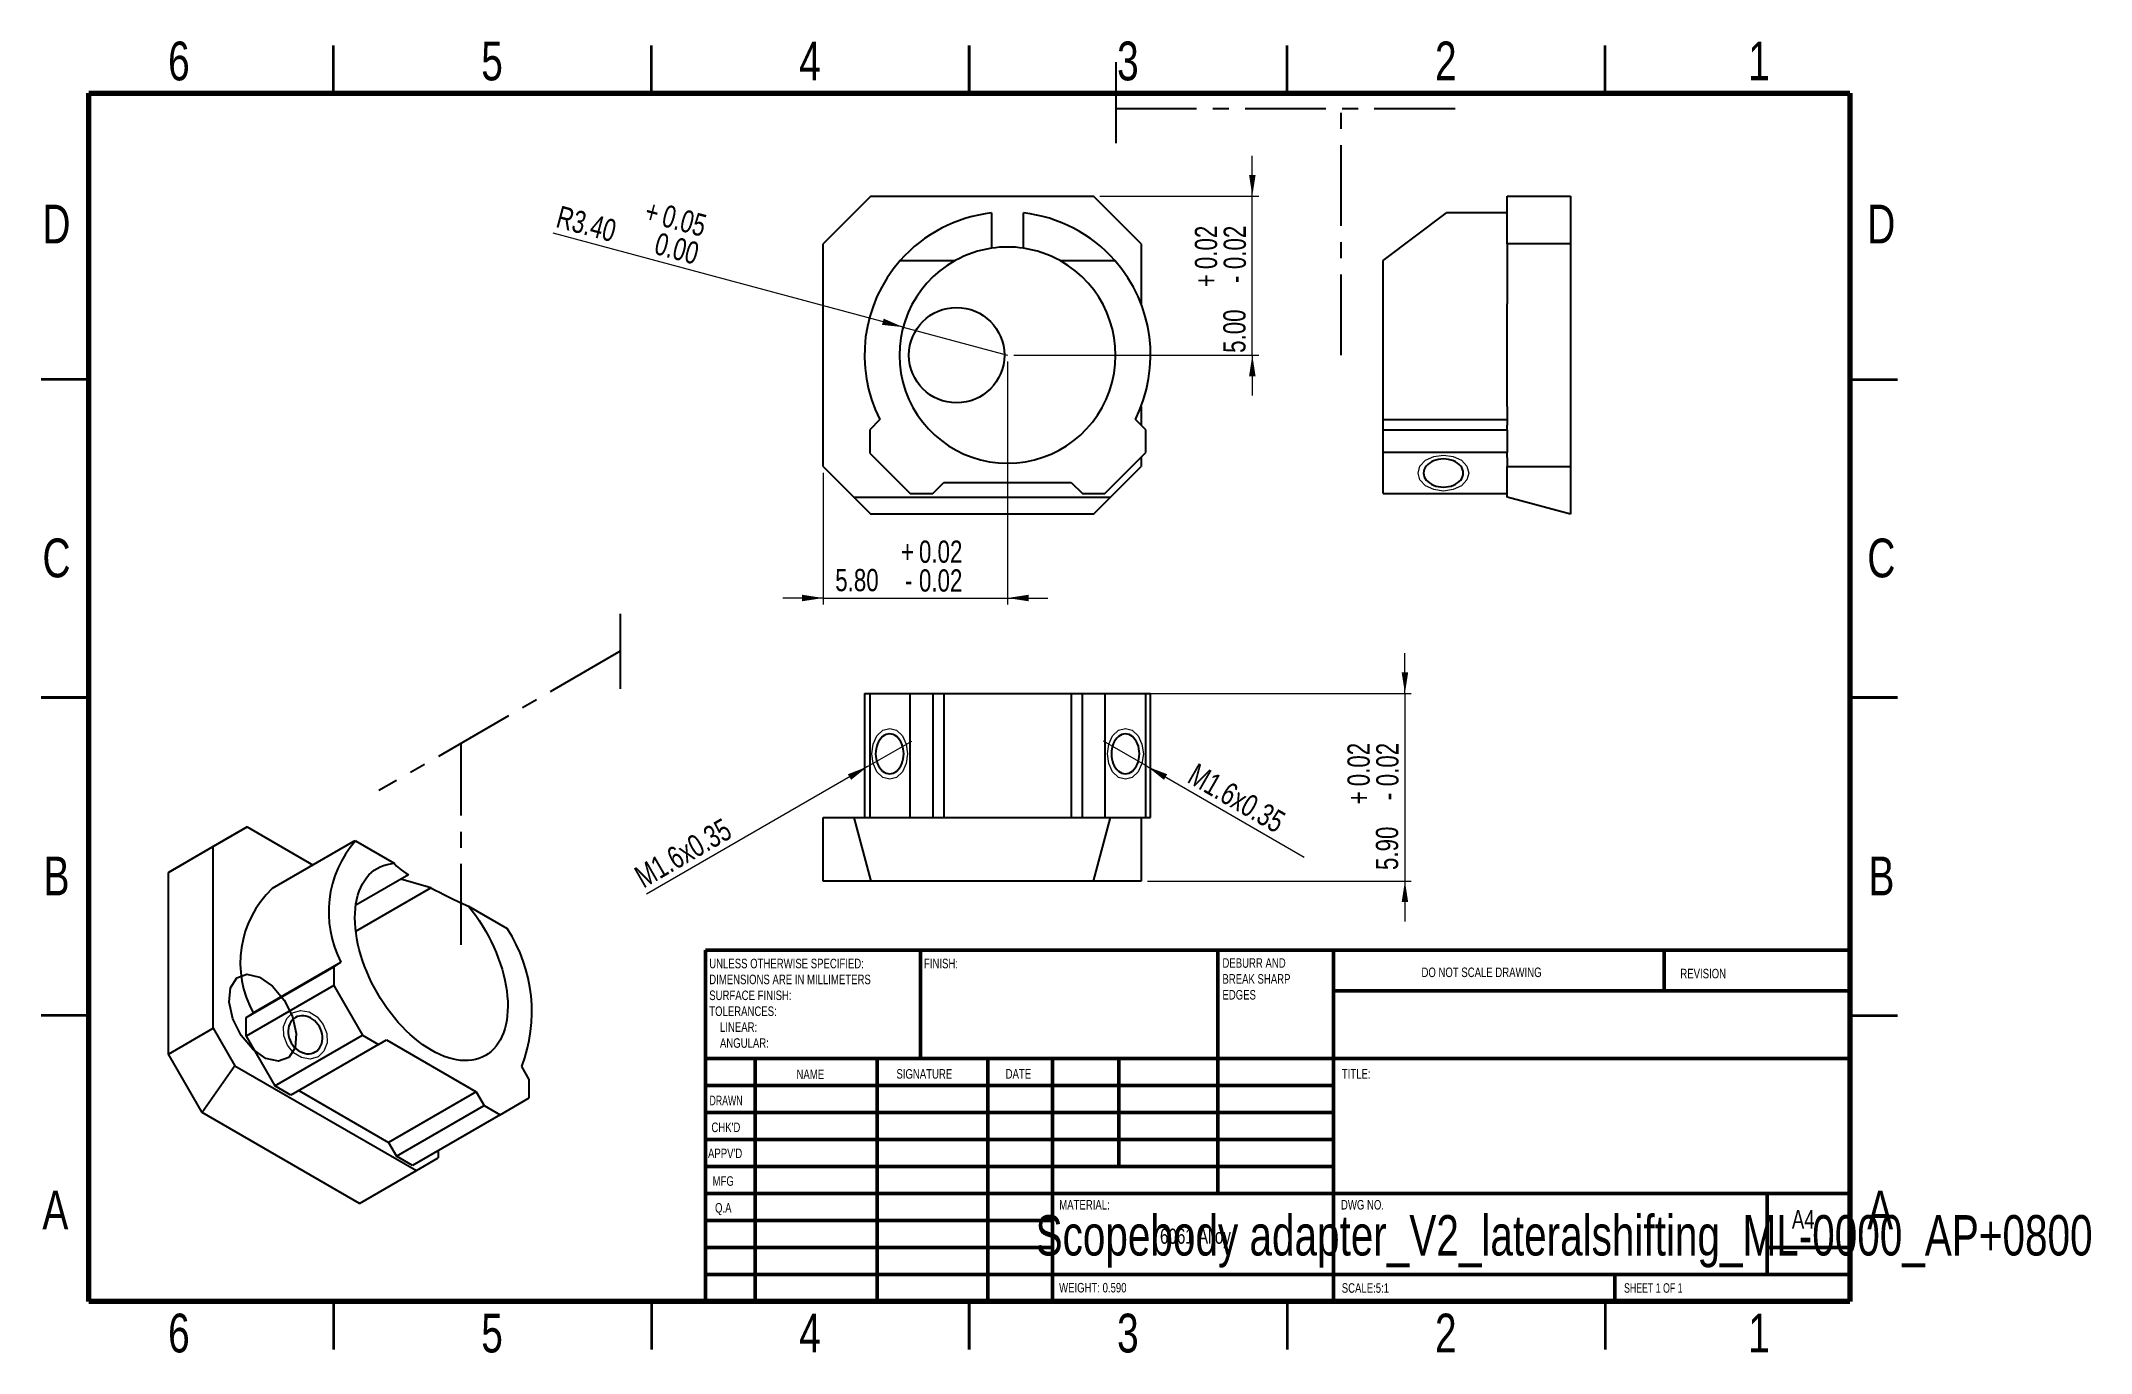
# Model space of a CAD drawing. Header units: millimetres. Extents: x 2 to 325, y 2 to 208.
import ezdxf

# ---------------------------------------------------------------- set-up
doc = ezdxf.new("R2010")
doc.units = ezdxf.units.MM
doc.linetypes.add('CENTERX2', pattern=[20.32, 12.7, -2.54, 2.54, -2.54])
doc.styles.add('SLDTEXTSTYLE0', font='TXT', dxfattribs={"width": 0.75})
doc.styles.add('SLDTEXTSTYLE1', font='TXT', dxfattribs={"width": 0.686449})
doc.styles.add('SLDTEXTSTYLE2', font='TXT', dxfattribs={"width": 0.6875})
doc.dimstyles.new('SLDDIMSTYLE0', dxfattribs={"dimtxt": 3.5, "dimasz": 3.302, "dimexe": 0, "dimexo": 0.0625, "dimgap": 0.875, "dimtad": 1, "dimlfac": 0.2, "dimrnd": 1e-09, "dimzin": 4, "dimdsep": 46, "dimtxsty": 'SLDTEXTSTYLE0', "dimsah": 1, "dimcen": 0, "dimadec": 0, "dimazin": 1, "dimtol": 1, "dimtp": 0.05, "dimtfac": 1, "dimtofl": 0, "dimtmove": 0, "dimatfit": 3, "dimfxl": 0, "dimfrac": 2, "dimtolj": 1, "dimtzin": 0, "dimarcsym": 0})
doc.dimstyles.new('SLDDIMSTYLE1', dxfattribs={"dimtxt": 3.5, "dimasz": 3.302, "dimexe": 0, "dimexo": 0.0625, "dimgap": 0.875, "dimtad": 1, "dimlfac": 0.2, "dimrnd": 1e-09, "dimzin": 4, "dimdsep": 46, "dimtxsty": 'SLDTEXTSTYLE0', "dimsah": 1, "dimcen": 0.09, "dimadec": 0, "dimazin": 1, "dimtol": 1, "dimtp": 0.02, "dimtm": 0.02, "dimtfac": 1, "dimtmove": 0, "dimatfit": 0, "dimfxl": 0, "dimfrac": 2, "dimtolj": 1, "dimarcsym": 0})
doc.dimstyles.new('SLDDIMSTYLE2', dxfattribs={"dimtxt": 3.5, "dimasz": 3.302, "dimexe": 0, "dimexo": 0.0625, "dimgap": 0.875, "dimtad": 1, "dimlfac": 0.2, "dimrnd": 1e-09, "dimzin": 12, "dimdsep": 46, "dimtxsty": 'SLDTEXTSTYLE0', "dimblk1": 'NONE', "dimsah": 1, "dimcen": 0, "dimadec": 0, "dimazin": 3, "dimtfac": 1, "dimtmove": 0, "dimatfit": 3, "dimldrblk": 'NONE', "dimfxl": 0, "dimfrac": 2, "dimtolj": 1, "dimtzin": 12, "dimarcsym": 0})

# ---------------------------------------------------------------- blocks, each defined once
blk = doc.blocks.new('SW_NOTE_0')
at = {"color": 0, "linetype": 'Continuous', "lineweight": 0, "char_height": 1.5, "attachment_point": 1, "style": 'SLDTEXTSTYLE0'}
for s, insert in [('UNLESS OTHERWISE SPECIFIED:', (0, 1.93)), ('SURFACE FINISH:', (0, -3.07)), ('DIMENSIONS ARE IN MILLIMETERS', (0, -0.57)), ('TOLERANCES:', (0, -5.57)), ('LINEAR:', (1.69, -8.07)), ('ANGULAR:', (1.69, -10.57))]:
    blk.add_mtext(s, dxfattribs=dict(at, insert=insert))
blk = doc.blocks.new('SW_NOTE_0_1')
at = {"color": 0, "linetype": 'Continuous', "lineweight": 0, "char_height": 1.5, "attachment_point": 1, "style": 'SLDTEXTSTYLE0'}
for s, insert in [('DEBURR AND', (0, 1.93)), ('BREAK SHARP', (0, -0.57)), ('EDGES', (0, -3.07))]:
    blk.add_mtext(s, dxfattribs=dict(at, insert=insert))
blk = doc.blocks.new('_D')
at = {"color": 7, "linetype": 'Continuous', "lineweight": 0}
for q in [(83.03, 177.97), (154.51, 158.82)]:
    blk.add_line((138.09, 163.22), q, dxfattribs=at)
at = {"color": 7, "linetype": 'Continuous', "lineweight": 18}
blk.add_solid([(138.09, 163.22), (135.03, 164.56), (134.77, 163.58)], dxfattribs=at)
at = {"color": 7, "linetype": 'Continuous', "lineweight": 18, "char_height": 3.5, "attachment_point": 1, "rotation": 345, "style": 'SLDTEXTSTYLE0'}
for s, insert in [('R3.40', (84.21, 182.37)), ('+', (98.1, 183.27)), ('0.05', (100.83, 182.54)), ('0.00', (99.66, 178.17))]:
    blk.add_mtext(s, dxfattribs=dict(at, insert=insert))
blk = doc.blocks.new('_D_1')
at = {"color": 7, "linetype": 'Continuous', "lineweight": 0}
for p, q in [((154.51, 157.82), (154.51, 119.63)), ((125.51, 140.32), (125.51, 119.63)), ((125.51, 120.63), (119.16, 120.63)), ((125.51, 120.63), (154.51, 120.63)), ((154.51, 120.63), (160.86, 120.63))]:
    blk.add_line(p, q, dxfattribs=at)
at = {"color": 7, "linetype": 'Continuous', "lineweight": 18}
for points in [[(125.51, 120.63), (122.21, 121.14), (122.21, 120.12)], [(154.51, 120.63), (157.81, 120.12), (157.81, 121.14)]]:
    blk.add_solid(points, dxfattribs=at)
at = {"color": 7, "linetype": 'Continuous', "lineweight": 18, "char_height": 3.5, "attachment_point": 1, "style": 'SLDTEXTSTYLE0'}
for s, insert in [('+', (137.75, 129.67)), ('0.02', (140.58, 129.67)), ('5.80', (127.41, 125.2)), ('-', (138.39, 125.14)), ('0.02', (140.58, 125.14))]:
    blk.add_mtext(s, dxfattribs=dict(at, insert=insert))
blk = doc.blocks.new('_D_2')
at = {"color": 7, "linetype": 'Continuous', "lineweight": 0}
for p, q in [((193.01, 183.82), (193.01, 190.17)), ((169.01, 183.82), (194.01, 183.82)), ((193.01, 158.82), (193.01, 183.82)), ((155.51, 158.82), (194.01, 158.82)), ((193.01, 158.82), (193.01, 152.47))]:
    blk.add_line(p, q, dxfattribs=at)
at = {"color": 7, "linetype": 'Continuous', "lineweight": 18}
for points in [[(193.01, 183.82), (193.52, 187.12), (192.5, 187.12)], [(193.01, 158.82), (192.5, 155.51), (193.52, 155.51)]]:
    blk.add_solid(points, dxfattribs=at)
at = {"color": 7, "linetype": 'Continuous', "lineweight": 18, "char_height": 3.5, "attachment_point": 1, "rotation": 90, "style": 'SLDTEXTSTYLE0'}
for s, insert in [('0.02', (183.97, 172.34)), ('0.02', (188.5, 172.34)), ('+', (183.97, 169.51)), ('-', (188.5, 170.15)), ('5.00', (188.44, 159.17))]:
    blk.add_mtext(s, dxfattribs=dict(at, insert=insert))
blk = doc.blocks.new('_D_3')
at = {"color": 7, "linetype": 'Continuous', "lineweight": 0}
for q in [(169.58, 98.13), (201.17, 79.89)]:
    blk.add_line((176.51, 94.13), q, dxfattribs=at)
at = {"color": 7, "linetype": 'Continuous', "lineweight": 18}
blk.add_solid([(176.51, 94.13), (179.12, 92.04), (179.62, 92.92)], dxfattribs=at)
at = {"color": 7, "linetype": 'Continuous', "lineweight": 18, "insert": (184.33, 94.8), "char_height": 3.5, "attachment_point": 1, "rotation": 330, "style": 'SLDTEXTSTYLE0'}
blk.add_mtext('M1.6x0.35', dxfattribs=at)
blk = doc.blocks.new('_None')
blk = doc.blocks.new('_D_4')
at = {"color": 7, "linetype": 'Continuous', "lineweight": 0}
for q in [(139.44, 98.13), (97.75, 74.06)]:
    blk.add_line((132.51, 94.13), q, dxfattribs=at)
at = {"color": 7, "linetype": 'Continuous', "lineweight": 18}
blk.add_solid([(132.51, 94.13), (129.4, 92.92), (129.91, 92.04)], dxfattribs=at)
at = {"color": 7, "linetype": 'Continuous', "lineweight": 18, "insert": (95.5, 77.96), "char_height": 3.5, "attachment_point": 1, "rotation": 30, "style": 'SLDTEXTSTYLE0'}
blk.add_mtext('M1.6x0.35', dxfattribs=at)
blk = doc.blocks.new('_D_5')
at = {"color": 7, "linetype": 'Continuous', "lineweight": 0}
for p, q in [((217.01, 105.63), (217.01, 111.98)), ((172.51, 105.63), (218.01, 105.63)), ((217.01, 105.63), (217.01, 76.13)), ((176.51, 76.13), (218.01, 76.13)), ((217.01, 76.13), (217.01, 69.78))]:
    blk.add_line(p, q, dxfattribs=at)
at = {"color": 7, "linetype": 'Continuous', "lineweight": 18}
for points in [[(217.01, 105.63), (217.52, 108.93), (216.5, 108.93)], [(217.01, 76.13), (216.5, 72.83), (217.52, 72.83)]]:
    blk.add_solid(points, dxfattribs=at)
at = {"color": 7, "linetype": 'Continuous', "lineweight": 18, "char_height": 3.5, "attachment_point": 1, "rotation": 90, "style": 'SLDTEXTSTYLE0'}
for s, insert in [('0.02', (207.97, 91.03)), ('0.02', (212.5, 91.03)), ('+', (207.97, 88.2)), ('-', (212.5, 88.84)), ('5.90', (212.44, 77.86))]:
    blk.add_mtext(s, dxfattribs=dict(at, insert=insert))

msp = doc.modelspace()

# ---------------------------------------------------------------- linework, layer by layer
at = {"color": 7, "linetype": 'Continuous', "lineweight": 35}
for p, q in [((48.5, 200), (48.5, 207.5)), ((98.5, 200), (98.5, 207.5)), ((148.5, 207.5), (148.5, 200)), ((148.5, 200), (148.5, 207.5)), ((198.5, 200), (198.5, 207.5)), ((248.5, 200), (248.5, 207.5)), ((10, 155), (2.5, 155)), ((287, 155), (294.5, 155)), ((2.5, 105), (10, 105)), ((10, 105), (2.5, 105)), ((294.5, 105), (287, 105)), ((287, 105), (294.5, 105)), ((10, 55), (2.5, 55)), ((287, 55), (294.5, 55)), ((48.5, 10), (48.5, 2.5)), ((98.5, 10), (98.5, 2.5)), ((148.5, 2.5), (148.5, 10)), ((148.5, 10), (148.5, 2.5)), ((198.5, 10), (198.5, 2.5)), ((248.5, 10), (248.5, 2.5))]:
    msp.add_line(p, q, dxfattribs=at)
at = {"color": 7, "linetype": 'CENTERX2'}
for p, q in [((171.555, 204.865), (171.555, 190.365)), ((171.555, 197.615), (225.219, 197.615)), ((206.961, 158.815), (206.961, 197.615)), ((93.603, 118.168), (93.603, 106.328)), ((93.603, 112.248), (55.657, 90.342)), ((68.567, 66.113), (68.567, 97.795))]:
    msp.add_line(p, q, dxfattribs=at)
at = {"color": 7, "linetype": 'Continuous', "lineweight": 70}
for p, q in [((10, 10), (10, 200)), ((10, 200), (287, 200)), ((287, 200), (287, 10)), ((287, 10), (10, 10))]:
    msp.add_line(p, q, dxfattribs=at)
at = {"color": 7, "linetype": 'Continuous', "lineweight": 25}
for p, q in [((133.01, 183.815), (125.51, 176.315)), ((133.01, 183.815), (168.01, 183.815)), ((175.51, 176.315), (168.01, 183.815)), ((233.071, 176.315), (233.071, 183.815)), ((233.071, 183.815), (243.071, 183.815)), ((243.071, 183.815), (243.071, 176.315)), ((152.01, 181.176), (152.01, 175.631)), ((157.01, 175.631), (157.01, 181.176)), ((213.571, 173.676), (223.571, 181.176)), ((233.071, 181.176), (223.571, 181.176)), ((125.51, 141.315), (125.51, 176.315)), ((175.51, 176.315), (175.51, 166.893)), ((233.071, 176.315), (233.071, 166.893)), ((243.071, 176.315), (233.071, 176.315)), ((243.071, 176.315), (243.071, 141.315)), ((137.616, 173.676), (146.254, 173.676)), ((162.766, 173.676), (171.404, 173.676)), ((213.571, 148.712), (213.571, 173.676)), ((233.071, 150.738), (233.071, 166.893)), ((134.408, 148.708), (132.837, 147.051)), ((176.278, 147.048), (174.614, 148.712)), ((175.51, 150.738), (175.51, 147.815)), ((213.571, 148.712), (233.071, 148.712)), ((213.571, 147.048), (213.571, 148.712)), ((233.071, 150.738), (233.071, 147.815)), ((132.837, 147.051), (132.837, 143.419)), ((176.278, 143.512), (176.278, 147.048)), ((213.571, 147.048), (233.071, 147.048)), ((213.571, 143.512), (213.571, 147.048)), ((233.071, 147.048), (233.071, 147.815)), ((233.071, 147.048), (233.071, 143.512)), ((132.837, 143.419), (139.208, 137.049)), ((169.813, 137.048), (176.278, 143.512)), ((175.51, 142.744), (175.51, 141.315)), ((233.071, 143.512), (213.571, 143.512)), ((213.571, 137.048), (213.571, 143.512)), ((233.071, 142.744), (233.071, 143.512)), ((233.071, 142.744), (233.071, 141.315)), ((125.51, 141.315), (130.33, 136.495)), ((142.743, 137.049), (144.51, 138.815)), ((144.51, 138.815), (164.51, 138.815)), ((164.51, 138.815), (166.278, 137.048)), ((170.689, 136.495), (175.51, 141.315)), ((233.071, 141.315), (243.071, 141.315)), ((233.071, 136.495), (233.071, 141.315)), ((243.071, 141.315), (243.071, 133.815)), ((130.33, 136.495), (170.689, 136.495)), ((130.33, 136.495), (133.01, 133.815)), ((139.208, 137.049), (142.743, 137.049)), ((166.278, 137.048), (169.813, 137.048)), ((168.01, 133.815), (170.689, 136.495)), ((213.571, 137.048), (233.071, 137.048)), ((243.071, 133.815), (233.071, 136.495)), ((168.01, 133.815), (133.01, 133.815)), ((132.01, 105.633), (132.01, 86.133)), ((132.01, 105.633), (132.837, 105.633)), ((132.837, 105.633), (132.837, 86.133)), ((132.837, 105.633), (139.208, 105.633)), ((139.208, 86.133), (139.208, 105.633)), ((139.208, 105.633), (142.743, 105.633)), ((142.743, 105.633), (142.743, 86.133)), ((142.743, 105.633), (144.51, 105.633)), ((144.51, 105.633), (144.51, 86.133)), ((144.51, 105.633), (164.51, 105.633)), ((164.51, 105.633), (164.51, 86.133)), ((164.51, 105.633), (166.278, 105.633)), ((166.278, 86.133), (166.278, 105.633)), ((166.278, 105.633), (169.813, 105.633)), ((169.813, 105.633), (169.813, 86.133)), ((169.813, 105.633), (176.278, 105.633)), ((176.278, 86.133), (176.278, 105.633)), ((176.278, 105.633), (177.01, 105.633)), ((177.01, 86.133), (177.01, 105.633)), ((27.831, 80.563), (34.902, 84.645)), ((34.902, 84.645), (29.599, 81.583)), ((34.902, 84.645), (45.283, 78.652)), ((125.51, 76.133), (125.51, 86.133)), ((125.51, 86.133), (130.33, 86.133)), ((130.33, 86.133), (170.689, 86.133)), ((130.33, 86.133), (133.01, 76.133)), ((168.01, 76.133), (170.689, 86.133)), ((170.689, 86.133), (175.51, 86.133)), ((175.51, 86.133), (175.51, 76.133)), ((175.51, 86.133), (176.278, 86.133)), ((176.278, 86.133), (177.01, 86.133)), ((29.599, 81.583), (22.527, 77.501)), ((29.599, 53.004), (29.599, 81.583)), ((51.654, 82.33), (38.856, 74.941)), ((51.947, 82.446), (58.055, 78.92)), ((22.527, 77.501), (27.831, 80.563)), ((22.527, 48.922), (22.527, 77.501)), ((60.283, 77.102), (52.003, 72.323)), ((52.003, 68.24), (63.818, 75.061)), ((63.818, 75.061), (59.105, 76.422)), ((133.01, 76.133), (125.51, 76.133)), ((168.01, 76.133), (133.01, 76.133)), ((175.51, 76.133), (168.01, 76.133)), ((69.731, 72.18), (75.839, 68.653)), ((34.78, 54.696), (48.569, 62.656)), ((35.89, 55.408), (49.679, 63.368)), ((49.679, 63.368), (48.569, 62.656)), ((48.569, 62.656), (48.569, 59.69)), ((48.569, 59.69), (34.78, 51.73)), ((48.569, 59.69), (53.073, 51.888)), ((35.89, 55.408), (34.78, 54.696)), ((22.527, 48.922), (29.599, 53.004)), ((29.599, 53.004), (33.007, 47.1)), ((34.78, 51.73), (34.78, 54.696)), ((34.78, 51.73), (39.284, 43.928)), ((39.284, 43.928), (53.073, 51.888)), ((53.073, 51.888), (55.573, 50.445)), ((27.831, 39.736), (22.527, 48.922)), ((55.573, 50.445), (41.784, 42.485)), ((55.573, 50.445), (56.822, 51.166)), ((56.822, 51.166), (70.964, 43.002)), ((33.007, 47.1), (27.831, 39.736)), ((33.007, 47.1), (61.545, 30.625)), ((79.285, 44.921), (78.109, 46.959)), ((41.784, 42.485), (39.284, 43.928)), ((43.034, 43.206), (57.176, 35.042)), ((70.964, 43.002), (57.176, 35.042)), ((70.964, 43.002), (72.214, 40.837)), ((74.714, 39.394), (79.285, 42.034)), ((79.285, 42.034), (79.285, 44.921)), ((52.58, 25.449), (27.831, 39.736)), ((58.426, 32.877), (72.214, 40.837)), ((74.714, 39.394), (60.926, 31.434)), ((72.214, 40.837), (74.714, 39.394)), ((57.176, 35.042), (58.426, 32.877)), ((60.926, 31.434), (58.426, 32.877)), ((61.545, 30.625), (64.954, 32.594)), ((64.954, 33.76), (64.954, 32.594)), ((52.58, 25.449), (61.545, 30.625))]:
    msp.add_line(p, q, dxfattribs=at)
at = {"color": 7, "linetype": 'Continuous', "lineweight": 50}
for p, q in [((107, 65.25), (287, 65.25)), ((107, 65.25), (107, 10)), ((140.8, 48.25), (140.8, 65.25)), ((187.6, 65.25), (187.6, 27)), ((205.8, 65.25), (205.8, 10)), ((257.8, 58.875), (257.8, 65.25)), ((287, 58.875), (205.8, 58.875)), ((287, 48.25), (107, 48.25)), ((114.8, 48.25), (114.8, 10)), ((133.991, 48.25), (133.991, 10)), ((151.399, 48.25), (151.399, 10)), ((161.6, 10), (161.6, 48.25)), ((172, 31.25), (172, 48.25)), ((205.8, 44), (107, 44)), ((205.8, 39.75), (107, 39.75)), ((205.8, 35.5), (107, 35.5)), ((205.8, 31.25), (107, 31.25)), ((161.6, 27), (107, 27)), ((161.6, 27), (287, 27)), ((274, 14.25), (274, 27)), ((161.6, 22.75), (107, 22.75)), ((161.6, 18.5), (107, 18.5)), ((287, 18.5), (274, 18.5)), ((107, 14.25), (287, 14.25)), ((250, 10), (250, 14.25))]:
    msp.add_line(p, q, dxfattribs=at)
at = {"color": 7, "linetype": 'Continuous', "lineweight": 18, "flags": 128}
for points in [[(227.071, 140.28), (226.766, 139.197), (225.899, 138.28), (224.602, 137.667), (223.071, 137.451), (221.54, 137.667), (220.242, 138.28), (219.375, 139.197), (219.071, 140.28), (219.375, 141.362), (220.242, 142.28), (221.54, 142.893), (223.071, 143.108), (224.602, 142.893), (225.899, 142.28), (226.766, 141.362), (227.071, 140.28)], [(135.975, 92.133), (134.893, 92.437), (133.975, 93.304), (133.362, 94.602), (133.147, 96.133), (133.362, 97.663), (133.975, 98.961), (134.893, 99.828), (135.975, 100.133), (137.058, 99.828), (137.975, 98.961), (138.589, 97.663), (138.804, 96.133), (138.589, 94.602), (137.975, 93.304), (137.058, 92.437), (135.975, 92.133)], [(173.045, 92.133), (171.963, 92.437), (171.045, 93.304), (170.432, 94.602), (170.217, 96.133), (170.432, 97.663), (171.045, 98.961), (171.963, 99.828), (173.045, 100.133), (174.128, 99.828), (175.045, 98.961), (175.658, 97.663), (175.874, 96.133), (175.658, 94.602), (175.045, 93.304), (174.128, 92.437), (173.045, 92.133)], [(41.242, 50.336), (40.692, 51.786), (40.656, 53.264), (41.14, 54.545), (42.07, 55.433), (43.305, 55.794), (44.656, 55.573), (45.918, 54.803), (46.898, 53.602), (47.448, 52.152), (47.484, 50.674), (47, 49.394), (46.07, 48.505), (44.835, 48.144), (43.484, 48.365), (42.222, 49.135), (41.242, 50.336)]]:
    msp.add_lwpolyline(points, dxfattribs=at)
at = {"color": 7, "linetype": 'Continuous', "lineweight": 25, "flags": 128}
for points in [[(223.071, 142.49), (222.663, 142.471), (222.262, 142.414), (221.875, 142.321), (221.508, 142.193), (221.168, 142.033), (220.861, 141.842), (220.592, 141.625), (220.364, 141.385), (220.184, 141.125), (220.052, 140.852), (219.973, 140.568), (219.946, 140.28), (219.973, 139.991), (220.052, 139.708), (220.184, 139.434), (220.364, 139.175), (220.592, 138.935), (220.861, 138.717), (221.168, 138.527), (221.508, 138.366), (221.875, 138.238), (222.262, 138.145), (222.663, 138.089), (223.071, 138.07), (223.479, 138.089), (223.88, 138.145), (224.267, 138.238), (224.633, 138.366), (224.973, 138.527), (225.281, 138.717), (225.55, 138.935), (225.777, 139.175), (225.958, 139.434), (226.089, 139.708), (226.169, 139.991), (226.196, 140.28), (226.169, 140.568), (226.089, 140.852), (225.958, 141.125), (225.777, 141.385), (225.55, 141.625), (225.281, 141.842), (224.973, 142.033), (224.633, 142.193), (224.267, 142.321), (223.88, 142.414), (223.479, 142.471), (223.071, 142.49)], [(138.185, 96.133), (138.166, 96.541), (138.11, 96.942), (138.017, 97.329), (137.889, 97.695), (137.729, 98.035), (137.538, 98.342), (137.321, 98.612), (137.08, 98.839), (136.821, 99.02), (136.547, 99.151), (136.264, 99.231), (135.975, 99.258), (135.687, 99.231), (135.404, 99.151), (135.13, 99.02), (134.871, 98.839), (134.63, 98.612), (134.413, 98.342), (134.222, 98.035), (134.062, 97.695), (133.934, 97.329), (133.841, 96.942), (133.785, 96.541), (133.766, 96.133), (133.785, 95.725), (133.841, 95.324), (133.934, 94.937), (134.062, 94.57), (134.222, 94.23), (134.413, 93.923), (134.63, 93.654), (134.871, 93.426), (135.13, 93.246), (135.404, 93.114), (135.687, 93.034), (135.975, 93.008), (136.264, 93.034), (136.547, 93.114), (136.821, 93.246), (137.08, 93.426), (137.321, 93.654), (137.538, 93.923), (137.729, 94.23), (137.889, 94.57), (138.017, 94.937), (138.11, 95.324), (138.166, 95.725), (138.185, 96.133)], [(175.255, 96.133), (175.236, 96.541), (175.18, 96.942), (175.087, 97.329), (174.959, 97.695), (174.798, 98.035), (174.608, 98.342), (174.39, 98.612), (174.15, 98.839), (173.891, 99.02), (173.617, 99.151), (173.334, 99.231), (173.045, 99.258), (172.757, 99.231), (172.473, 99.151), (172.2, 99.02), (171.94, 98.839), (171.7, 98.612), (171.483, 98.342), (171.292, 98.035), (171.132, 97.695), (171.004, 97.329), (170.911, 96.942), (170.854, 96.541), (170.836, 96.133), (170.854, 95.725), (170.911, 95.324), (171.004, 94.937), (171.132, 94.57), (171.292, 94.23), (171.483, 93.923), (171.7, 93.654), (171.94, 93.426), (172.2, 93.246), (172.473, 93.114), (172.757, 93.034), (173.045, 93.008), (173.334, 93.034), (173.617, 93.114), (173.891, 93.246), (174.15, 93.426), (174.39, 93.654), (174.608, 93.923), (174.798, 94.23), (174.959, 94.57), (175.087, 94.937), (175.18, 95.324), (175.236, 95.725), (175.255, 96.133)], [(69.731, 72.18), (70.311, 71.448), (70.87, 70.692), (71.407, 69.912), (71.921, 69.113), (72.41, 68.295), (72.872, 67.462), (73.305, 66.616), (73.71, 65.76), (74.083, 64.897), (74.424, 64.029), (74.732, 63.16), (75.007, 62.291), (75.246, 61.425), (75.449, 60.566), (75.617, 59.716), (75.747, 58.877), (75.84, 58.053), (75.896, 57.246), (75.914, 56.458), (75.894, 55.691), (75.837, 54.949), (75.742, 54.234), (75.61, 53.547), (75.441, 52.892), (75.235, 52.269), (74.994, 51.682), (74.719, 51.131), (74.409, 50.619), (74.066, 50.147), (73.691, 49.717), (73.286, 49.33), (72.851, 48.987), (72.388, 48.69), (71.898, 48.438), (71.383, 48.234), (70.844, 48.077), (70.284, 47.969), (69.703, 47.909), (69.105, 47.898), (68.49, 47.935), (67.86, 48.022), (67.218, 48.156), (66.566, 48.339), (65.905, 48.568), (65.238, 48.845), (64.567, 49.167), (63.893, 49.534), (63.22, 49.945), (62.548, 50.398), (61.881, 50.891), (61.221, 51.424), (60.568, 51.995), (59.926, 52.602), (59.297, 53.242), (58.682, 53.915), (58.083, 54.617), (57.503, 55.348), (56.942, 56.103), (56.404, 56.881), (55.889, 57.68), (55.399, 58.497), (54.936, 59.329), (54.501, 60.175), (54.095, 61.03), (53.72, 61.893), (53.378, 62.76), (53.068, 63.63), (52.792, 64.499), (52.551, 65.365), (52.346, 66.224), (52.177, 67.075), (52.045, 67.914), (51.95, 68.739), (51.892, 69.547), (51.872, 70.337), (51.89, 71.104), (51.946, 71.847), (52.039, 72.564), (52.17, 73.252), (52.337, 73.909), (52.541, 74.533), (52.78, 75.122), (53.054, 75.674), (53.362, 76.188), (53.704, 76.662), (54.077, 77.094), (54.481, 77.483), (54.915, 77.828), (55.377, 78.128), (55.865, 78.382), (56.379, 78.588), (56.917, 78.747), (57.476, 78.858), (58.055, 78.92)], [(45.633, 49.263), (45.908, 49.452), (46.151, 49.685), (46.359, 49.957), (46.528, 50.263), (46.655, 50.599), (46.737, 50.957), (46.774, 51.334), (46.765, 51.721), (46.709, 52.112), (46.609, 52.501), (46.465, 52.881), (46.28, 53.245), (46.057, 53.587), (45.8, 53.902), (45.514, 54.183), (45.202, 54.427), (44.872, 54.629), (44.528, 54.785), (44.176, 54.893), (43.822, 54.951), (43.472, 54.958), (43.133, 54.913), (42.809, 54.819), (42.508, 54.675), (42.232, 54.486), (41.989, 54.253), (41.781, 53.981), (41.612, 53.675), (41.485, 53.34), (41.403, 52.981), (41.366, 52.605), (41.375, 52.218), (41.431, 51.826), (41.531, 51.437), (41.675, 51.058), (41.86, 50.693), (42.083, 50.351), (42.34, 50.036), (42.626, 49.755), (42.938, 49.511), (43.268, 49.31), (43.612, 49.153), (43.964, 49.045), (44.318, 48.988), (44.668, 48.981), (45.007, 49.025), (45.331, 49.119), (45.633, 49.263)]]:
    msp.add_lwpolyline(points, dxfattribs=at)
at = {"color": 7, "linetype": 'Continuous', "flags": 128}
msp.add_lwpolyline([(42.448, 49.921), (41.469, 48.381), (39.866, 47.794), (37.885, 48.25), (35.826, 49.678), (34.003, 51.861), (32.694, 54.467), (32.098, 57.099), (32.305, 59.357), (33.285, 60.897), (34.887, 61.483), (36.868, 61.028), (38.927, 59.6), (40.75, 57.417), (42.059, 54.811), (42.656, 52.178), (42.448, 49.921)], dxfattribs=at)
at = {"color": 7, "linetype": 'Continuous'}
msp.add_circle((146.51, 158.815), 7.5, dxfattribs=at)
at = {"color": 7, "linetype": 'Continuous', "lineweight": 25}
for centre, radius, start, end in [((154.51, 158.815), 22.5, 96.37937, 138.66392), ((154.51, 158.815), 22.5, 41.33608, 83.62063), ((154.51, 158.815), 17, 98.45652, 119.05456), ((154.51, 158.815), 17, 81.54348, 98.45652), ((154.51, 158.815), 17, 60.94544, 81.54348), ((154.51, 158.815), 22.5, 138.66392, 206.69384), ((154.51, 158.815), 17, 119.05456, 60.94544), ((154.51, 158.815), 22.5, 333.31673, 41.33608), ((64.719, 71.253), 16.982, 138.77096, 207.6683), ((49.936, 63.268), 16.095, 133.50688, 209.23031), ((55.66, 55.576), 24.046, 338.99902, 32.94562)]:
    msp.add_arc(centre, radius, start, end, dxfattribs=at)
for major_axis, start_param, end_param in [((26.486, -10.575), 2.9835094, 3.0475381), ((20.012, -7.99), 3.3257572, 3.6852609), ((20.012, -7.99), 3.9804491, 4.3399528)]:
    msp.add_ellipse((77.904, 71.504), major_axis=major_axis, ratio=0.119714, start_param=start_param, end_param=end_param, dxfattribs=at)

# ---------------------------------------------------------------- block references
at = {"color": 7, "linetype": 'Continuous', "lineweight": 0}
for name, p in [('SW_NOTE_0', (107.594, 61.987)), ('SW_NOTE_0_1', (188.309, 62.069))]:
    msp.add_blockref(name, p, dxfattribs=at)

# ---------------------------------------------------------------- texts
for s, insert, char_height, attachment_point, style in [('6', (24.189, 208.114), 6.096, 2, 'SLDTEXTSTYLE0'), ('5', (73.439, 208.114), 6.096, 2, 'SLDTEXTSTYLE0'), ('4', (123.439, 208.114), 6.096, 2, 'SLDTEXTSTYLE0'), ('3', (173.439, 208.114), 6.096, 2, 'SLDTEXTSTYLE0'), ('2', (223.439, 208.114), 6.096, 2, 'SLDTEXTSTYLE0'), ('1', (272.689, 208.114), 6.096, 2, 'SLDTEXTSTYLE0'), ('D', (4.93, 182.476), 6.096, 2, 'SLDTEXTSTYLE0'), ('D', (291.93, 182.476), 6.096, 2, 'SLDTEXTSTYLE0'), ('C', (4.937, 129.976), 6.096, 2, 'SLDTEXTSTYLE0'), ('C', (291.937, 129.976), 6.096, 2, 'SLDTEXTSTYLE0'), ('B', (4.953, 79.976), 6.096, 2, 'SLDTEXTSTYLE0'), ('B', (291.953, 79.976), 6.096, 2, 'SLDTEXTSTYLE0'), ('FINISH:', (141.371, 63.919), 1.5, 1, 'SLDTEXTSTYLE0'), ('DO NOT SCALE DRAWING', (219.615, 62.533), 1.5, 1, 'SLDTEXTSTYLE0'), ('REVISION', (260.328, 62.335), 1.5, 1, 'SLDTEXTSTYLE0'), ('NAME', (121.322, 46.501), 1.5, 1, 'SLDTEXTSTYLE0'), ('SIGNATURE', (137.034, 46.562), 1.5, 1, 'SLDTEXTSTYLE0'), ('DATE', (154.215, 46.576), 1.5, 1, 'SLDTEXTSTYLE0'), ('TITLE:', (207.09, 46.576), 1.5, 1, 'SLDTEXTSTYLE0'), ('DRAWN', (107.643, 42.385), 1.5, 1, 'SLDTEXTSTYLE1'), ("CHK'D", (107.939, 38.162), 1.5, 1, 'SLDTEXTSTYLE0'), ("APPV'D", (107.402, 34.066), 1.5, 1, 'SLDTEXTSTYLE0'), ('MFG', (108.124, 29.716), 1.5, 1, 'SLDTEXTSTYLE0'), ('A', (4.757, 27.476), 6.096, 2, 'SLDTEXTSTYLE0'), ('MATERIAL:', (162.646, 25.986), 1.5, 1, 'SLDTEXTSTYLE0'), ('DWG NO.', (206.953, 25.986), 1.5, 1, 'SLDTEXTSTYLE0'), ('A', (291.757, 27.476), 6.096, 2, 'SLDTEXTSTYLE0'), ('Q.A', (108.509, 25.505), 1.5, 1, 'SLDTEXTSTYLE0'), ('Scopebody adapter_V2_lateralshifting_ML-0000_AP+0800', (242.043, 23.607), 6.35, 2, 'SLDTEXTSTYLE0'), ('A4', (277.871, 24.406), 2.9104, 1, 'SLDTEXTSTYLE0'), ('6061 Alloy', (184.065, 21.486), 2.3813, 2, 'SLDTEXTSTYLE0'), ('WEIGHT: 0.590', (162.618, 12.949), 1.4986, 1, 'SLDTEXTSTYLE0'), ('SCALE:5:1', (207.074, 12.9), 1.5, 1, 'SLDTEXTSTYLE0'), ('SHEET 1 OF 1', (251.478, 12.9), 1.5, 1, 'SLDTEXTSTYLE2'), ('6', (24.189, 8.114), 6.096, 2, 'SLDTEXTSTYLE0'), ('5', (73.439, 8.114), 6.096, 2, 'SLDTEXTSTYLE0'), ('4', (123.439, 8.114), 6.096, 2, 'SLDTEXTSTYLE0'), ('3', (173.439, 8.114), 6.096, 2, 'SLDTEXTSTYLE0'), ('2', (223.439, 8.114), 6.096, 2, 'SLDTEXTSTYLE0'), ('1', (272.689, 8.114), 6.096, 2, 'SLDTEXTSTYLE0')]:
    msp.add_mtext(s, dxfattribs=dict(at, insert=insert, char_height=char_height, attachment_point=attachment_point, style=style))

# ---------------------------------------------------------------- dimensions: what is measured, and where the dimension line sits
at = {"color": 7, "linetype": 'Continuous', "lineweight": 18}
for base, p1, p2, picture, middle in [((193.01, 183.815), (154.51, 158.815), (168.01, 183.815), '_D_2', (193.01, 170.279)), ((217.01, 76.133), (171.51, 105.633), (175.51, 76.133), '_D_5', (217.01, 88.972))]:
    dim = msp.add_linear_dim(base=base, p1=p1, p2=p2, angle=90, dimstyle='SLDDIMSTYLE1', dxfattribs=at)
    dim.commit()
    dim.dimension.update_dxf_attribs({"geometry": picture, "text_midpoint": middle, "dimtype": 160})
dim = msp.add_radius_dim(center=(154.51, 158.815), mpoint=(138.089, 163.215), dimstyle='SLDDIMSTYLE0', dxfattribs=at)
dim.commit()
dim.dimension.update_dxf_attribs({"geometry": '_D', "text_midpoint": (94.974, 174.768), "dimtype": 164})
dim = msp.add_linear_dim(base=(154.51, 120.631), p1=(125.51, 141.315), p2=(154.51, 158.815), dimstyle='SLDDIMSTYLE1', dxfattribs=at)
dim.commit()
dim.dimension.update_dxf_attribs({"geometry": '_D_1', "text_midpoint": (138.522, 120.631), "dimtype": 160})
for p1, p2, picture, middle in [((139.44, 98.133), (132.511, 94.133), '_D_4', (107.194, 79.516)), ((169.581, 98.133), (176.509, 94.133), '_D_3', (191.78, 85.316))]:
    dim = msp.add_diameter_dim_2p(p1=p1, p2=p2, text='M1.6x0.35', dimstyle='SLDDIMSTYLE2', override={"dimpost": '<>'}, dxfattribs=at)
    dim.commit()
    dim.dimension.update_dxf_attribs({"geometry": picture, "text_midpoint": middle, "dimtype": 163})

doc.saveas('drawing.dxf')
